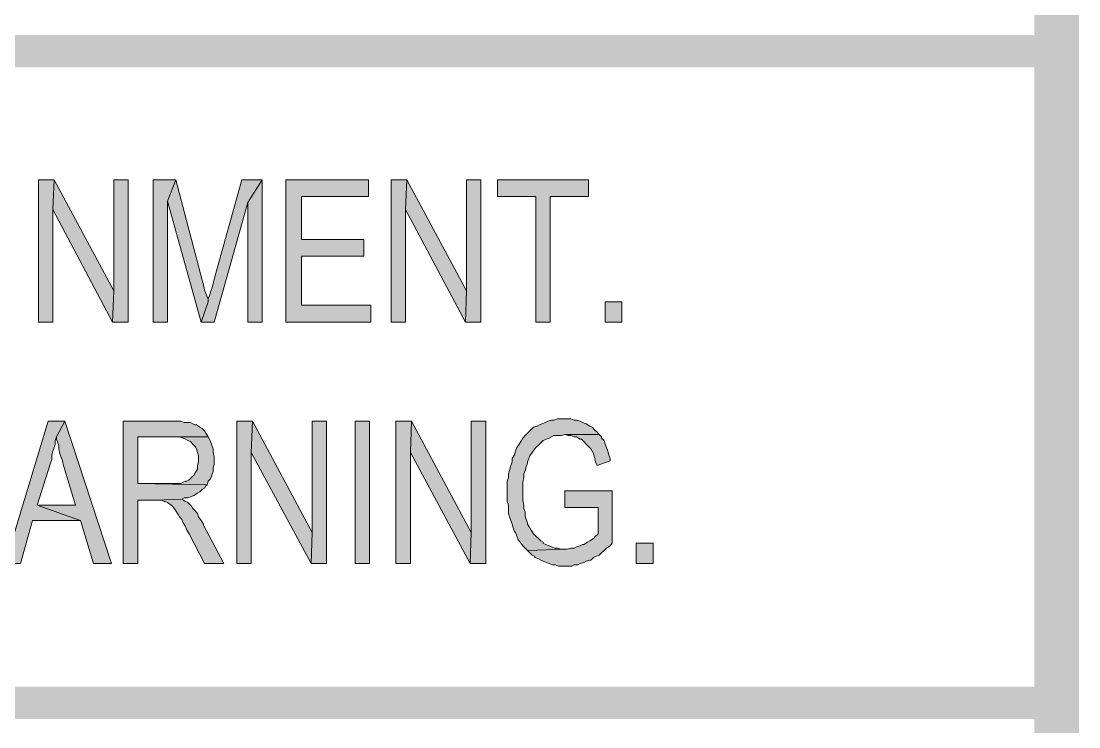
# Model space of a CAD drawing. Header units: inches. Extents: x 0.9 to 46, y 0.8 to 32.4.
# Drawn here: x 44.573 to 46.048, y 6.244 to 7.228 of the extents above; entities that cross this region are included whole.
import ezdxf

# ---------------------------------------------------------------- set-up
doc = ezdxf.new("R2010")
doc.units = ezdxf.units.IN
doc.header["$MEASUREMENT"] = 0
doc.layers.add('PDF_Geometry', color=7, linetype='Continuous')
doc.layers.add('PDF_Solid Fills', color=7, linetype='Continuous')

msp = doc.modelspace()

# ---------------------------------------------------------------- hatches: boundary and pattern name
at = {"layer": 'PDF_Solid Fills', "transparency": 33554559}
for points in [[(44.6192, 7.0066), (44.5975, 7.0066), (44.5975, 6.8082), (44.6176, 6.8082), (44.6176, 6.9649)], [(44.7225, 7.0066), (44.7024, 7.0066), (44.7024, 6.8515), (44.7008, 6.8082), (44.7225, 6.8082)], [(44.7892, 7.0066), (44.7576, 7.0066), (44.7576, 6.8082), (44.7774, 6.8082), (44.7774, 6.9765)], [(44.7892, 7.0066), (44.7774, 6.9765), (44.8243, 6.8082), (44.8342, 6.8365), (44.8342, 6.8399), (44.8326, 6.8432), (44.8307, 6.8482), (44.8291, 6.8532), (44.8275, 6.8599), (44.8259, 6.8666)], [(44.9092, 7.0066), (44.8808, 7.0066), (44.8425, 6.8682), (44.8425, 6.8682), (44.8409, 6.8615), (44.8393, 6.8549), (44.8374, 6.8499), (44.8358, 6.8449), (44.8342, 6.8415), (44.8342, 6.8365), (44.8243, 6.8082), (44.8425, 6.8082), (44.8891, 6.9749)], [(45.0576, 7.0066), (44.9424, 7.0066), (44.9424, 6.8082), (45.0607, 6.8082), (45.0607, 6.8316), (44.9641, 6.8316), (44.9641, 6.8999), (45.0509, 6.8999), (45.0509, 6.9232), (44.9641, 6.9232), (44.9641, 6.9832), (45.0576, 6.9832)], [(45.1108, 7.0066), (45.0891, 7.0066), (45.0891, 6.8082), (45.1092, 6.8082), (45.1092, 6.9649)], [(45.2142, 7.0066), (45.1941, 7.0066), (45.1941, 6.8515), (45.1925, 6.8082), (45.2142, 6.8082)], [(45.3642, 7.0066), (45.2375, 7.0066), (45.2375, 6.9832), (45.2908, 6.9832), (45.2908, 6.8082), (45.3109, 6.8082), (45.3109, 6.9832), (45.3642, 6.9832)], [(44.6342, 6.6699), (44.6109, 6.6699), (44.5509, 6.4716), (44.5726, 6.4716), (44.5892, 6.5315), (44.6559, 6.5315), (44.5959, 6.5532), (44.6141, 6.6115), (44.6141, 6.6115), (44.616, 6.6165), (44.616, 6.6232), (44.6176, 6.6282), (44.6192, 6.6332), (44.6208, 6.6382), (44.6208, 6.6432), (44.6227, 6.6482)], [(44.6342, 6.6699), (44.6227, 6.6482), (44.6227, 6.6449), (44.6243, 6.6399), (44.6259, 6.6365), (44.6259, 6.6315), (44.6275, 6.6249), (44.6291, 6.6199), (44.631, 6.6149), (44.6326, 6.6082), (44.6492, 6.5532), (44.5959, 6.5532), (44.6559, 6.5315), (44.674, 6.4716), (44.6993, 6.4716)], [(44.7857, 6.6699), (44.7158, 6.6699), (44.7158, 6.4716), (44.7359, 6.4716), (44.7359, 6.5599), (44.7608, 6.5599), (44.7975, 6.5615), (44.8007, 6.5632), (44.8058, 6.5632), (44.8109, 6.5649), (44.8141, 6.5665), (44.8192, 6.5699), (44.8224, 6.5716), (44.8259, 6.5749), (44.8291, 6.5766), (44.8307, 6.5799), (44.8326, 6.5815), (44.7359, 6.5832), (44.7359, 6.6482), (44.8342, 6.6482), (44.8307, 6.6532), (44.8291, 6.6566), (44.8259, 6.6599), (44.8224, 6.6616), (44.8176, 6.6649), (44.8157, 6.6649), (44.8125, 6.6665), (44.8093, 6.6682), (44.8007, 6.6682), (44.7959, 6.6699), (44.7908, 6.6699)], [(44.8958, 6.6699), (44.8741, 6.6699), (44.8741, 6.4716), (44.8942, 6.4716), (44.8942, 6.6265)], [(44.9992, 6.6699), (44.9791, 6.6699), (44.9791, 6.5149), (44.9775, 6.4716), (44.9992, 6.4716)], [(45.1175, 6.6699), (45.0958, 6.6699), (45.0958, 6.4716), (45.1159, 6.4716), (45.1159, 6.6265)], [(45.2209, 6.6699), (45.2008, 6.6699), (45.2008, 6.5149), (45.1992, 6.4716), (45.2209, 6.4716)], [(45.331, 6.6732), (45.3208, 6.6732), (45.316, 6.6715), (45.3125, 6.6715), (45.3074, 6.6699), (45.3042, 6.6682), (45.2991, 6.6665), (45.2959, 6.6649), (45.2924, 6.6632), (45.2876, 6.6616), (45.2857, 6.6599), (45.2825, 6.6566), (45.2793, 6.6532), (45.2758, 6.6499), (45.2726, 6.6465), (45.2707, 6.6432), (45.2675, 6.6382), (45.2643, 6.6332), (45.2624, 6.6282), (45.2608, 6.6232), (45.2608, 6.6232), (45.2576, 6.6182), (45.2576, 6.6132), (45.2557, 6.6082), (45.2541, 6.6015), (45.2525, 6.5965), (45.2525, 6.5916), (45.2509, 6.5865), (45.2509, 6.5582), (45.2525, 6.5532), (45.2525, 6.5415), (45.2541, 6.5366), (45.2557, 6.5315), (45.2576, 6.5265), (45.2592, 6.5216), (45.2608, 6.5165), (45.2624, 6.5149), (45.2643, 6.5099), (45.2659, 6.5049), (45.2691, 6.5016), (45.2726, 6.4965), (45.2758, 6.4932), (45.2793, 6.4899), (45.331, 6.4916), (45.3259, 6.4916), (45.3208, 6.4932), (45.3176, 6.4932), (45.3125, 6.4949), (45.3093, 6.4965), (45.3042, 6.4982), (45.301, 6.4999), (45.301, 6.5016), (45.2975, 6.5032), (45.2943, 6.5065), (45.2908, 6.5099), (45.2876, 6.5132), (45.2841, 6.5182), (45.2825, 6.5216), (45.2793, 6.5265), (45.2793, 6.5282), (45.2774, 6.5332), (45.2758, 6.5382), (45.2758, 6.5432), (45.2742, 6.5482), (45.2742, 6.5532), (45.2726, 6.5599), (45.2726, 6.5849), (45.2742, 6.5916), (45.2742, 6.5965), (45.2758, 6.6015), (45.2774, 6.6066), (45.2793, 6.6115), (45.2793, 6.6132), (45.2809, 6.6182), (45.2825, 6.6216), (45.2857, 6.6265), (45.2892, 6.6315), (45.2908, 6.6332), (45.2943, 6.6365), (45.2975, 6.6399), (45.301, 6.6432), (45.3058, 6.6449), (45.3093, 6.6465), (45.3125, 6.6482), (45.316, 6.6499), (45.3259, 6.6499), (45.331, 6.6515), (45.3792, 6.6515), (45.376, 6.6549), (45.3725, 6.6582), (45.3693, 6.6616), (45.3658, 6.6632), (45.361, 6.6665), (45.361, 6.6665), (45.3559, 6.6682), (45.3524, 6.6699), (45.3476, 6.6715), (45.3441, 6.6715), (45.3393, 6.6732), (45.3342, 6.6732)], [(45.3792, 6.6515), (45.331, 6.6515), (45.331, 6.6515), (45.3358, 6.6499), (45.3393, 6.6499), (45.3441, 6.6482), (45.3476, 6.6482), (45.3524, 6.6449), (45.3543, 6.6449), (45.3575, 6.6416), (45.361, 6.6382), (45.3642, 6.6349), (45.3674, 6.6315), (45.3693, 6.6282), (45.3709, 6.6249), (45.3725, 6.6199), (45.3741, 6.6132), (45.376, 6.6082), (45.3942, 6.6149), (45.3942, 6.6182), (45.3926, 6.6232), (45.391, 6.6282), (45.3891, 6.6332), (45.3875, 6.6382), (45.3859, 6.6432), (45.3824, 6.6465), (45.3824, 6.6482)], [(44.8342, 6.6482), (44.7857, 6.6482), (44.7943, 6.6482), (44.7991, 6.6465), (44.8026, 6.6449), (44.8058, 6.6432), (44.8093, 6.6416), (44.8125, 6.6382), (44.8157, 6.6349), (44.8176, 6.6315), (44.8192, 6.6265), (44.8208, 6.6216), (44.8208, 6.6132), (44.8192, 6.6082), (44.8192, 6.6032), (44.8157, 6.5982), (44.8141, 6.5949), (44.8109, 6.5916), (44.8074, 6.5882), (44.8042, 6.5865), (44.8026, 6.5865), (44.7991, 6.5849), (44.7959, 6.5832), (44.7359, 6.5832), (44.8326, 6.5815), (44.8342, 6.5865), (44.8374, 6.5899), (44.8393, 6.5949), (44.8409, 6.5999), (44.8409, 6.6049), (44.8425, 6.6099), (44.8425, 6.6199), (44.8409, 6.6265), (44.8409, 6.6315), (44.8393, 6.6365), (44.8374, 6.6416), (44.8358, 6.6449)], [(44.7975, 6.5615), (44.7608, 6.5599), (44.7691, 6.5599), (44.7726, 6.5582), (44.7742, 6.5582), (44.7774, 6.5566), (44.7825, 6.5532), (44.7841, 6.5515), (44.7857, 6.5499), (44.7892, 6.5449), (44.7924, 6.5399), (44.7924, 6.5399), (44.7943, 6.5366), (44.7975, 6.5332), (44.7991, 6.5282), (44.8026, 6.5232), (44.8042, 6.5182), (44.8074, 6.5132), (44.8291, 6.4716), (44.8559, 6.4716), (44.8275, 6.5249), (44.8275, 6.5265), (44.8243, 6.5315), (44.8208, 6.5366), (44.8192, 6.5415), (44.8157, 6.5449), (44.8125, 6.5482), (44.8109, 6.5515), (44.8093, 6.5532), (44.8058, 6.5566), (44.8026, 6.5582)], [(45.3973, 6.5732), (45.331, 6.5732), (45.331, 6.5499), (45.3776, 6.5499), (45.3776, 6.5132), (45.376, 6.5115), (45.3741, 6.5099), (45.3709, 6.5065), (45.3658, 6.5032), (45.3626, 6.5016), (45.3575, 6.4982), (45.3559, 6.4982), (45.3524, 6.4965), (45.3476, 6.4949), (45.3441, 6.4932), (45.3393, 6.4932), (45.3342, 6.4916), (45.331, 6.4916), (45.2793, 6.4899), (45.2825, 6.4866), (45.2857, 6.4832), (45.2892, 6.4815), (45.2892, 6.4799), (45.2943, 6.4782), (45.2975, 6.4765), (45.301, 6.4749), (45.3058, 6.4732), (45.3093, 6.4716), (45.3141, 6.4699), (45.3176, 6.4699), (45.3224, 6.4682), (45.3409, 6.4682), (45.3441, 6.4699), (45.3492, 6.4699), (45.3524, 6.4716), (45.3575, 6.4732), (45.361, 6.4749), (45.3658, 6.4765), (45.3674, 6.4765), (45.3709, 6.4799), (45.3741, 6.4815), (45.3792, 6.4832), (45.3824, 6.4866), (45.3859, 6.4899), (45.3891, 6.4932), (45.3942, 6.4965), (45.3973, 6.4999)]]:
    msp.add_hatch(color=256, dxfattribs=at).paths.add_polyline_path(points)

# ---------------------------------------------------------------- linework, layer by layer
at = {"layer": 'PDF_Geometry', "lineweight": 5}
for points in [[(44.6192, 7.0066), (44.5975, 7.0066), (44.5975, 6.8082), (44.6176, 6.8082), (44.6176, 6.9649)], [(44.6192, 7.0066), (44.6176, 6.9649), (44.7008, 6.8082), (44.7024, 6.8515)], [(44.7225, 7.0066), (44.7024, 7.0066), (44.7024, 6.8515), (44.7008, 6.8082), (44.7225, 6.8082)], [(44.7892, 7.0066), (44.7576, 7.0066), (44.7576, 6.8082), (44.7774, 6.8082), (44.7774, 6.9765)], [(44.7892, 7.0066), (44.7774, 6.9765), (44.8243, 6.8082), (44.8342, 6.8365), (44.8342, 6.8399), (44.8326, 6.8432), (44.8307, 6.8482), (44.8291, 6.8532), (44.8275, 6.8599), (44.8259, 6.8666)], [(44.9092, 7.0066), (44.8808, 7.0066), (44.8425, 6.8682), (44.8409, 6.8615), (44.8393, 6.8549), (44.8374, 6.8499), (44.8358, 6.8449), (44.8342, 6.8415), (44.8342, 6.8365), (44.8243, 6.8082), (44.8425, 6.8082), (44.8891, 6.9749)], [(44.9092, 7.0066), (44.8891, 6.9749), (44.8891, 6.8082), (44.9092, 6.8082)], [(45.0576, 7.0066), (44.9424, 7.0066), (44.9424, 6.8082), (45.0607, 6.8082), (45.0607, 6.8316), (44.9641, 6.8316), (44.9641, 6.8999), (45.0509, 6.8999), (45.0509, 6.9232), (44.9641, 6.9232), (44.9641, 6.9832), (45.0576, 6.9832)], [(45.1108, 7.0066), (45.0891, 7.0066), (45.0891, 6.8082), (45.1092, 6.8082), (45.1092, 6.9649)], [(45.1108, 7.0066), (45.1092, 6.9649), (45.1925, 6.8082), (45.1941, 6.8515)], [(45.2142, 7.0066), (45.1941, 7.0066), (45.1941, 6.8515), (45.1925, 6.8082), (45.2142, 6.8082)], [(45.3642, 7.0066), (45.2375, 7.0066), (45.2375, 6.9832), (45.2908, 6.9832), (45.2908, 6.8082), (45.3109, 6.8082), (45.3109, 6.9832), (45.3642, 6.9832)], [(45.3875, 6.8082), (45.4108, 6.8082), (45.4108, 6.8365), (45.3875, 6.8365)], [(44.6342, 6.6699), (44.6109, 6.6699), (44.5509, 6.4716), (44.5726, 6.4716), (44.5892, 6.5315), (44.6559, 6.5315), (44.5959, 6.5532), (44.6141, 6.6115), (44.616, 6.6165), (44.616, 6.6232), (44.6176, 6.6282), (44.6192, 6.6332), (44.6208, 6.6382), (44.6208, 6.6432), (44.6227, 6.6482)], [(44.6342, 6.6699), (44.6227, 6.6482), (44.6227, 6.6449), (44.6243, 6.6399), (44.6259, 6.6365), (44.6259, 6.6315), (44.6275, 6.6249), (44.6291, 6.6199), (44.631, 6.6149), (44.6326, 6.6082), (44.6492, 6.5532), (44.5959, 6.5532), (44.6559, 6.5315), (44.674, 6.4716), (44.6993, 6.4716)], [(44.7857, 6.6699), (44.7158, 6.6699), (44.7158, 6.4716), (44.7359, 6.4716), (44.7359, 6.5599), (44.7608, 6.5599), (44.7975, 6.5615), (44.8007, 6.5632), (44.8058, 6.5632), (44.8109, 6.5649), (44.8141, 6.5665), (44.8192, 6.5699), (44.8224, 6.5716), (44.8259, 6.5749), (44.8291, 6.5766), (44.8307, 6.5799), (44.8326, 6.5815), (44.7359, 6.5832), (44.7359, 6.6482), (44.8342, 6.6482), (44.8307, 6.6532), (44.8291, 6.6566), (44.8259, 6.6599), (44.8224, 6.6616), (44.8176, 6.6649), (44.8157, 6.6649), (44.8125, 6.6665), (44.8093, 6.6682), (44.8007, 6.6682), (44.7959, 6.6699), (44.7908, 6.6699)], [(44.8958, 6.6699), (44.8741, 6.6699), (44.8741, 6.4716), (44.8942, 6.4716), (44.8942, 6.6265)], [(44.8958, 6.6699), (44.8942, 6.6265), (44.9775, 6.4716), (44.9791, 6.5149)], [(44.9992, 6.6699), (44.9791, 6.6699), (44.9791, 6.5149), (44.9775, 6.4716), (44.9992, 6.4716)], [(45.039, 6.4716), (45.0591, 6.4716), (45.0591, 6.6699), (45.039, 6.6699)], [(45.1175, 6.6699), (45.0958, 6.6699), (45.0958, 6.4716), (45.1159, 6.4716), (45.1159, 6.6265)], [(45.1175, 6.6699), (45.1159, 6.6265), (45.1992, 6.4716), (45.2008, 6.5149)], [(45.2209, 6.6699), (45.2008, 6.6699), (45.2008, 6.5149), (45.1992, 6.4716), (45.2209, 6.4716)], [(45.331, 6.6732), (45.3208, 6.6732), (45.316, 6.6715), (45.3125, 6.6715), (45.3074, 6.6699), (45.3042, 6.6682), (45.2991, 6.6665), (45.2959, 6.6649), (45.2924, 6.6632), (45.2876, 6.6616), (45.2857, 6.6599), (45.2825, 6.6566), (45.2793, 6.6532), (45.2758, 6.6499), (45.2726, 6.6465), (45.2707, 6.6432), (45.2675, 6.6382), (45.2643, 6.6332), (45.2624, 6.6282), (45.2608, 6.6232), (45.2576, 6.6182), (45.2576, 6.6132), (45.2557, 6.6082), (45.2541, 6.6015), (45.2525, 6.5965), (45.2525, 6.5916), (45.2509, 6.5865), (45.2509, 6.5582), (45.2525, 6.5532), (45.2525, 6.5415), (45.2541, 6.5366), (45.2557, 6.5315), (45.2576, 6.5265), (45.2592, 6.5216), (45.2608, 6.5165), (45.2624, 6.5149), (45.2643, 6.5099), (45.2659, 6.5049), (45.2691, 6.5016), (45.2726, 6.4965), (45.2758, 6.4932), (45.2793, 6.4899), (45.331, 6.4916), (45.3259, 6.4916), (45.3208, 6.4932), (45.3176, 6.4932), (45.3125, 6.4949), (45.3093, 6.4965), (45.3042, 6.4982), (45.301, 6.4999), (45.301, 6.5016), (45.2975, 6.5032), (45.2943, 6.5065), (45.2908, 6.5099), (45.2876, 6.5132), (45.2841, 6.5182), (45.2825, 6.5216), (45.2793, 6.5265), (45.2793, 6.5282), (45.2774, 6.5332), (45.2758, 6.5382), (45.2758, 6.5432), (45.2742, 6.5482), (45.2742, 6.5532), (45.2726, 6.5599), (45.2726, 6.5849), (45.2742, 6.5916), (45.2742, 6.5965), (45.2758, 6.6015), (45.2774, 6.6066), (45.2793, 6.6115), (45.2793, 6.6132), (45.2809, 6.6182), (45.2825, 6.6216), (45.2857, 6.6265), (45.2892, 6.6315), (45.2908, 6.6332), (45.2943, 6.6365), (45.2975, 6.6399), (45.301, 6.6432), (45.3058, 6.6449), (45.3093, 6.6465), (45.3125, 6.6482), (45.316, 6.6499), (45.3259, 6.6499), (45.331, 6.6515), (45.3792, 6.6515), (45.376, 6.6549), (45.3725, 6.6582), (45.3693, 6.6616), (45.3658, 6.6632), (45.361, 6.6665), (45.3559, 6.6682), (45.3524, 6.6699), (45.3476, 6.6715), (45.3441, 6.6715), (45.3393, 6.6732), (45.3342, 6.6732)], [(45.3792, 6.6515), (45.331, 6.6515), (45.3358, 6.6499), (45.3393, 6.6499), (45.3441, 6.6482), (45.3476, 6.6482), (45.3524, 6.6449), (45.3543, 6.6449), (45.3575, 6.6416), (45.361, 6.6382), (45.3642, 6.6349), (45.3674, 6.6315), (45.3693, 6.6282), (45.3709, 6.6249), (45.3725, 6.6199), (45.3741, 6.6132), (45.376, 6.6082), (45.3942, 6.6149), (45.3942, 6.6182), (45.3926, 6.6232), (45.391, 6.6282), (45.3891, 6.6332), (45.3875, 6.6382), (45.3859, 6.6432), (45.3824, 6.6465), (45.3824, 6.6482)], [(44.8342, 6.6482), (44.7857, 6.6482), (44.7943, 6.6482), (44.7991, 6.6465), (44.8026, 6.6449), (44.8058, 6.6432), (44.8093, 6.6416), (44.8125, 6.6382), (44.8157, 6.6349), (44.8176, 6.6315), (44.8192, 6.6265), (44.8208, 6.6216), (44.8208, 6.6132), (44.8192, 6.6082), (44.8192, 6.6032), (44.8157, 6.5982), (44.8141, 6.5949), (44.8109, 6.5916), (44.8074, 6.5882), (44.8042, 6.5865), (44.8026, 6.5865), (44.7991, 6.5849), (44.7959, 6.5832), (44.7359, 6.5832), (44.8326, 6.5815), (44.8342, 6.5865), (44.8374, 6.5899), (44.8393, 6.5949), (44.8409, 6.5999), (44.8409, 6.6049), (44.8425, 6.6099), (44.8425, 6.6199), (44.8409, 6.6265), (44.8409, 6.6315), (44.8393, 6.6365), (44.8374, 6.6416), (44.8358, 6.6449)], [(44.7975, 6.5615), (44.7608, 6.5599), (44.7691, 6.5599), (44.7726, 6.5582), (44.7742, 6.5582), (44.7774, 6.5566), (44.7825, 6.5532), (44.7841, 6.5515), (44.7857, 6.5499), (44.7892, 6.5449), (44.7924, 6.5399), (44.7943, 6.5366), (44.7975, 6.5332), (44.7991, 6.5282), (44.8026, 6.5232), (44.8042, 6.5182), (44.8074, 6.5132), (44.8291, 6.4716), (44.8559, 6.4716), (44.8275, 6.5249), (44.8275, 6.5265), (44.8243, 6.5315), (44.8208, 6.5366), (44.8192, 6.5415), (44.8157, 6.5449), (44.8125, 6.5482), (44.8109, 6.5515), (44.8093, 6.5532), (44.8058, 6.5566), (44.8026, 6.5582)], [(45.3973, 6.5732), (45.331, 6.5732), (45.331, 6.5499), (45.3776, 6.5499), (45.3776, 6.5132), (45.376, 6.5115), (45.3741, 6.5099), (45.3709, 6.5065), (45.3658, 6.5032), (45.3626, 6.5016), (45.3575, 6.4982), (45.3559, 6.4982), (45.3524, 6.4965), (45.3476, 6.4949), (45.3441, 6.4932), (45.3393, 6.4932), (45.3342, 6.4916), (45.331, 6.4916), (45.2793, 6.4899), (45.2825, 6.4866), (45.2857, 6.4832), (45.2892, 6.4815), (45.2892, 6.4799), (45.2943, 6.4782), (45.2975, 6.4765), (45.301, 6.4749), (45.3058, 6.4732), (45.3093, 6.4716), (45.3141, 6.4699), (45.3176, 6.4699), (45.3224, 6.4682), (45.3409, 6.4682), (45.3441, 6.4699), (45.3492, 6.4699), (45.3524, 6.4716), (45.3575, 6.4732), (45.361, 6.4749), (45.3658, 6.4765), (45.3674, 6.4765), (45.3709, 6.4799), (45.3741, 6.4815), (45.3792, 6.4832), (45.3824, 6.4866), (45.3859, 6.4899), (45.3891, 6.4932), (45.3942, 6.4965), (45.3973, 6.4999)], [(45.4308, 6.4716), (45.4542, 6.4716), (45.4542, 6.4999), (45.4308, 6.4999)]]:
    msp.add_lwpolyline(points, close=True, dxfattribs=at)
at = {"layer": 'PDF_Solid Fills', "lineweight": 9, "transparency": 33554559}
for points in [[(46.0476, 32.3527), (45.9857, 32.2895), (46.0476, 0.755)], [(45.9857, 32.2895), (46.0476, 0.755), (45.9857, 0.8183)], [(42.0543, 7.2082), (42.0543, 7.1632), (46.0157, 7.2082)], [(42.0543, 7.1632), (46.0157, 7.2082), (46.0157, 7.1632)], [(42.0543, 6.2999), (42.0543, 6.2549), (46.0157, 6.2999)], [(42.0543, 6.2549), (46.0157, 6.2999), (46.0157, 6.2549)]]:
    msp.add_solid(points, dxfattribs=at)
at = {"layer": 'PDF_Solid Fills', "lineweight": 5, "transparency": 33554559}
for points in [[(44.6192, 7.0066), (44.6176, 6.9649), (44.7024, 6.8515), (44.7008, 6.8082)], [(44.9092, 7.0066), (44.8891, 6.9749), (44.9092, 6.8082), (44.8891, 6.8082)], [(45.1108, 7.0066), (45.1092, 6.9649), (45.1941, 6.8515), (45.1925, 6.8082)], [(45.3875, 6.8082), (45.4108, 6.8082), (45.3875, 6.8365), (45.4108, 6.8365)], [(44.8958, 6.6699), (44.8942, 6.6265), (44.9791, 6.5149), (44.9775, 6.4716)], [(45.039, 6.4716), (45.0591, 6.4716), (45.039, 6.6699), (45.0591, 6.6699)], [(45.1175, 6.6699), (45.1159, 6.6265), (45.2008, 6.5149), (45.1992, 6.4716)], [(45.4308, 6.4716), (45.4542, 6.4716), (45.4308, 6.4999), (45.4542, 6.4999)]]:
    msp.add_solid(points, dxfattribs=at)

doc.saveas('drawing.dxf')
